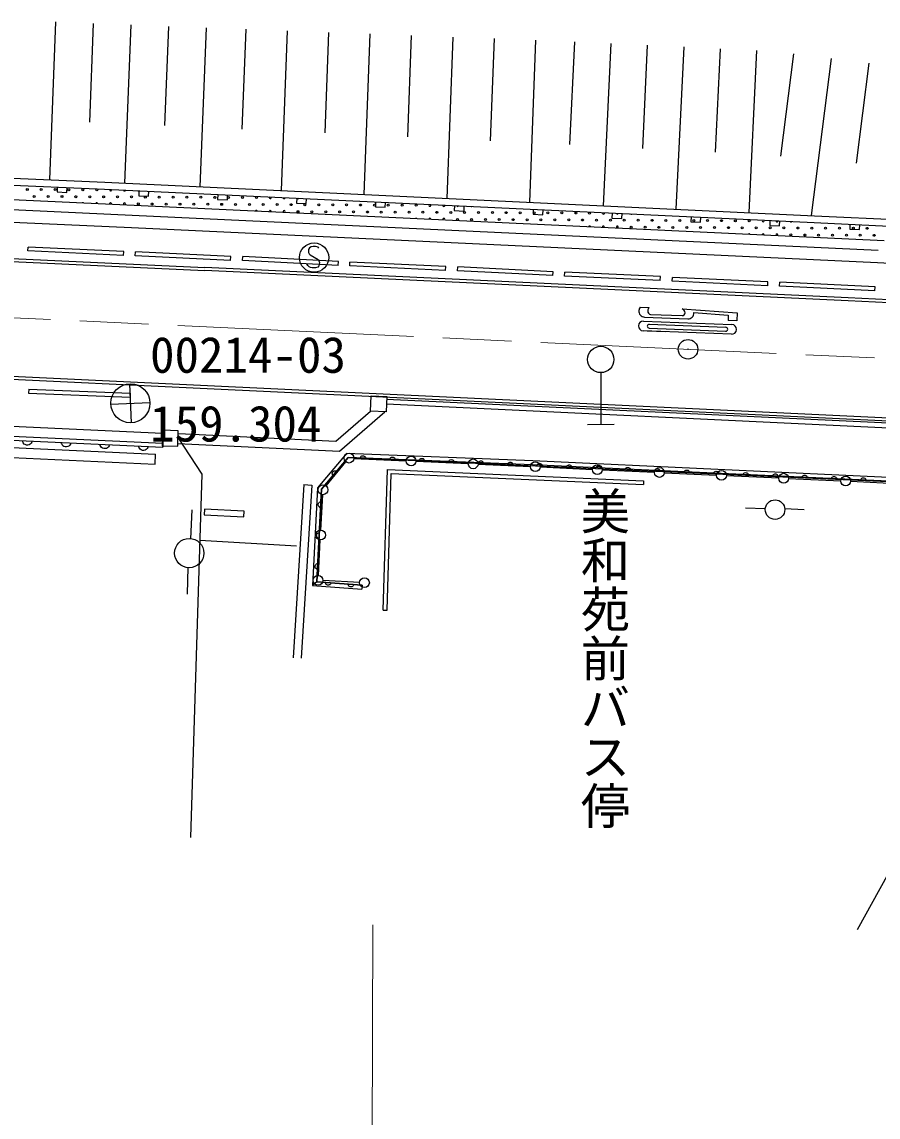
# Model space of a CAD drawing. Units: millimetres, scale not verified. Extents: x 40000 to 680000, y 20000 to 380000.
# Drawn here: x 337410 to 381010, y 260384 to 316132 of the extents above; entities that cross this region are included whole.
import ezdxf
from ezdxf.enums import TextEntityAlignment as Align

# ---------------------------------------------------------------- set-up
doc = ezdxf.new("R2010")
doc.units = ezdxf.units.MM
doc.header["$LTSCALE"] = 1000
doc.linetypes.add('CHAIN', pattern=[18.5, 12, -1.5, 3.5, -1.5])
for name, color, linetype, lineweight in [('M-BGD', 7, 'Continuous', 25), ('M-BMK', 2, 'CHAIN', 13), ('M-BMK-HTXT', 7, 'Continuous', 13), ('M-BMK-SRVR', 3, 'Continuous', 25), ('M-STR-STRC', 7, 'Continuous', 25)]:
    doc.layers.add(name, color=color, linetype=linetype, lineweight=lineweight)
doc.styles.add('@ＭＳ ゴシック', font='')
doc.styles.add('ＭＳ ゴシック', font='')
doc.styles.get('@ＭＳ ゴシック').set_extended_font_data('@MS Gothic')
doc.styles.get('ＭＳ ゴシック').set_extended_font_data('MS Gothic')

msp = doc.modelspace()

# ---------------------------------------------------------------- linework, layer by layer
at = {"layer": 'M-BGD'}
for p, q in [((339126, 316132), (338810, 308095)), ((341043, 316057), (340845, 311030)), ((342959, 315982), (342643, 307921)), ((344876, 315906), (344677, 310856)), ((346792, 315831), (346474, 307741)), ((348805, 315754), (348616, 310677)), ((350913, 315675), (350610, 307546)), ((353022, 315596), (352831, 310488)), ((355130, 315518), (354825, 307347)), ((357239, 315439), (357047, 310284)), ((359347, 315360), (359041, 307148)), ((361456, 315282), (361262, 310080)), ((363564, 315203), (363256, 306949)), ((365546, 315120), (365297, 309884)), ((367401, 315031), (367008, 306772)), ((369256, 314943), (369006, 309692)), ((371111, 314855), (370718, 306597)), ((372966, 314767), (372715, 309500)), ((374821, 314679), (374428, 306422)), ((376706, 314513), (376044, 309291)), ((378622, 314270), (377609, 306272)), ((380538, 314027), (379894, 308940)), ((315817, 309124), (341627, 307969)), ((310335, 308312), (343133, 306802)), ((315801, 308774), (341611, 307620)), ((310231, 307794), (343025, 306298)), ((341628, 307969), (377777, 306264)), ((339211, 307727), (339199, 307477)), ((339199, 307477), (339699, 307455)), ((339699, 307455), (339710, 307705)), ((341611, 307620), (377761, 305915)), ((343370, 307537), (343358, 307287)), ((343358, 307287), (343857, 307263)), ((343857, 307263), (343869, 307513)), ((347386, 307347), (347375, 307098)), ((347874, 307074), (347886, 307324)), ((310202, 307154), (342996, 305659)), ((343133, 306802), (381327, 305010)), ((347375, 307098), (347874, 307074)), ((351403, 307158), (351391, 306908)), ((351391, 306908), (351891, 306885)), ((351891, 306885), (351902, 307134)), ((355420, 306968), (355408, 306719)), ((355408, 306719), (355907, 306695)), ((355907, 306695), (355919, 306945)), ((359436, 306779), (359424, 306529)), ((359924, 306506), (359936, 306755)), ((343025, 306298), (381010, 304517)), ((359424, 306529), (359924, 306506)), ((363453, 306590), (363441, 306340)), ((363441, 306340), (363940, 306316)), ((363940, 306316), (363952, 306566)), ((367469, 306400), (367458, 306150)), ((367458, 306150), (367957, 306127)), ((367957, 306127), (367969, 306377)), ((371486, 306211), (371474, 305961)), ((371974, 305937), (371986, 306187)), ((377777, 306264), (435577, 303555)), ((342996, 305659), (380981, 303878)), ((371474, 305961), (371974, 305937)), ((375503, 306021), (375491, 305772)), ((375491, 305772), (375990, 305748)), ((375990, 305748), (376002, 305998)), ((377761, 305915), (435561, 303206)), ((379575, 305830), (379564, 305580)), ((379564, 305580), (380063, 305557)), ((380063, 305557), (380075, 305806)), ((307684, 305313), (346721, 303478)), ((307692, 305463), (346728, 303628)), ((337713, 304474), (337722, 304674)), ((342585, 304242), (337713, 304474)), ((342594, 304442), (337722, 304674)), ((342585, 304242), (342594, 304442)), ((343183, 304228), (343193, 304427)), ((348048, 304195), (343193, 304427)), ((352008, 304543), (352003, 304457)), ((352003, 304457), (352006, 304401)), ((352006, 304401), (352034, 304325)), ((352058, 304625), (352008, 304543)), ((352142, 304680), (352058, 304625)), ((352240, 304705), (352142, 304680)), ((352356, 304703), (352240, 304705)), ((352434, 304686), (352356, 304703)), ((352490, 304659), (352434, 304686)), ((352531, 304613), (352490, 304659)), ((348039, 303995), (343183, 304228)), ((348039, 303995), (348048, 304195)), ((348652, 303986), (348662, 304186)), ((353519, 303740), (348652, 303986)), ((353529, 303940), (348662, 304186)), ((352034, 304325), (352086, 304283)), ((352086, 304283), (352491, 304040)), ((352491, 304040), (352535, 303972)), ((352535, 303972), (352563, 303878)), ((352563, 303878), (352554, 303788)), ((353519, 303740), (353529, 303940)), ((354105, 303708), (354114, 303908)), ((358999, 303677), (354114, 303908)), ((380981, 303878), (430955, 301488)), ((379487, 301936), (346721, 303478)), ((379494, 302086), (346728, 303628)), ((351979, 303726), (351928, 303813)), ((352038, 303669), (351979, 303726)), ((352109, 303634), (352038, 303669)), ((352184, 303622), (352109, 303634)), ((352356, 303619), (352184, 303622)), ((352473, 303650), (352356, 303619)), ((352527, 303717), (352473, 303650)), ((352554, 303788), (352527, 303717)), ((358989, 303477), (354105, 303708)), ((358989, 303477), (358999, 303677)), ((359596, 303460), (359606, 303659)), ((364452, 303215), (359596, 303460)), ((364462, 303415), (359606, 303659)), ((364452, 303215), (364462, 303415)), ((365049, 303188), (365058, 303388)), ((369926, 303169), (365058, 303388)), ((369917, 302970), (365049, 303188)), ((369917, 302970), (369926, 303169)), ((370527, 302928), (370537, 303128)), ((375392, 302693), (370527, 302928)), ((375401, 302893), (370537, 303128)), ((375392, 302693), (375401, 302893)), ((375992, 302684), (376002, 302884)), ((380854, 302638), (376002, 302884)), ((380844, 302438), (375992, 302684)), ((380844, 302438), (380854, 302638)), ((368901, 301612), (369351, 301594)), ((431168, 299493), (379487, 301936)), ((431173, 299643), (379494, 302086)), ((369121, 301103), (371319, 301017)), ((369427, 301241), (371025, 301179)), ((371029, 301529), (373833, 301319)), ((371632, 301333), (373375, 301203)), ((373378, 301203), (373368, 300937)), ((373833, 301319), (373817, 300919)), ((369063, 300905), (373560, 300729)), ((369349, 300544), (373246, 300391)), ((369357, 300743), (373254, 300591)), ((373817, 300919), (373368, 300937)), ((373540, 300230), (369044, 300405)), ((370201, 300360), (369243, 300398)), ((309876, 299211), (346135, 297513)), ((309883, 299361), (346142, 297663)), ((342889, 297715), (342982, 295727)), ((337761, 297441), (337753, 297241)), ((337753, 297241), (342919, 297036)), ((337761, 297441), (342927, 297236)), ((342927, 297236), (342919, 297036)), ((346135, 297513), (377978, 295999)), ((346142, 297663), (377986, 296149)), ((344578, 295181), (304192, 297014)), ((341942, 296675), (343930, 296767)), ((355165, 296310), (355196, 297103)), ((355196, 297103), (355987, 297072)), ((355987, 297072), (355956, 296279)), ((437922, 292795), (355971, 296666)), ((437933, 293045), (355981, 296916)), ((344581, 294680), (304169, 296515)), ((353400, 294791), (355165, 296310)), ((353575, 294282), (355898, 296281)), ((355956, 296279), (355165, 296310)), ((377986, 296149), (395897, 295310)), ((320948, 295565), (344583, 294485)), ((377979, 295999), (395890, 295160)), ((320910, 295207), (344218, 294124)), ((344579, 295346), (344555, 294560)), ((344577, 295311), (344583, 294485)), ((345376, 295322), (344579, 295346)), ((345349, 294977), (346568, 293116)), ((345353, 294537), (345376, 295322)), ((345382, 295179), (353400, 294791)), ((320887, 294708), (344195, 293625)), ((337455, 294753), (337439, 294811)), ((337483, 294703), (337455, 294753)), ((337529, 294645), (337483, 294703)), ((337583, 294613), (337529, 294645)), ((337641, 294593), (337583, 294613)), ((337718, 294589), (337641, 294593)), ((337778, 294604), (337718, 294589)), ((337834, 294632), (337778, 294604)), ((337884, 294684), (337834, 294632)), ((337916, 294732), (337884, 294684)), ((337939, 294788), (337916, 294732)), ((339425, 294663), (339409, 294721)), ((339453, 294613), (339425, 294663)), ((339499, 294555), (339453, 294613)), ((339553, 294523), (339499, 294555)), ((339610, 294503), (339553, 294523)), ((339688, 294499), (339610, 294503)), ((339747, 294514), (339688, 294499)), ((339804, 294542), (339747, 294514)), ((339854, 294594), (339804, 294542)), ((339886, 294642), (339854, 294594)), ((339908, 294698), (339886, 294642)), ((341395, 294573), (341379, 294631)), ((341422, 294523), (341395, 294573)), ((341469, 294465), (341422, 294523)), ((341522, 294433), (341469, 294465)), ((341580, 294413), (341522, 294433)), ((341657, 294409), (341580, 294413)), ((341717, 294424), (341657, 294409)), ((341773, 294452), (341717, 294424)), ((341823, 294504), (341773, 294452)), ((341855, 294552), (341823, 294504)), ((341878, 294608), (341855, 294552)), ((343364, 294483), (343348, 294541)), ((343392, 294433), (343364, 294483)), ((343438, 294375), (343392, 294433)), ((343492, 294343), (343438, 294375)), ((343743, 294362), (343687, 294334)), ((343793, 294414), (343743, 294362)), ((343825, 294462), (343793, 294414)), ((343848, 294518), (343825, 294462)), ((344555, 294560), (345353, 294537)), ((345358, 294679), (353575, 294282)), ((343550, 294323), (343492, 294343)), ((343627, 294319), (343550, 294323)), ((343687, 294334), (343627, 294319)), ((344195, 293625), (344218, 294124)), ((353943, 294157), (352470, 292420)), ((354032, 293954), (352667, 292342)), ((352667, 292342), (354032, 293954)), ((363426, 293781), (353943, 294157)), ((363418, 293581), (354032, 293954)), ((354032, 293954), (382512, 292701)), ((354320, 293916), (356982, 293793)), ((352901, 292509), (353912, 293735)), ((355808, 286192), (356028, 293353)), ((356028, 293353), (369068, 292777)), ((357481, 293770), (360143, 293647)), ((360642, 293624), (363304, 293501)), ((382512, 292701), (363416, 293581)), ((382521, 292900), (363426, 293781)), ((363803, 293478), (366465, 293355)), ((366964, 293332), (369626, 293209)), ((346568, 293116), (346001, 274613)), ((356008, 286186), (356222, 293145)), ((356222, 293145), (369059, 292577)), ((369068, 292777), (369059, 292577)), ((370125, 293186), (372786, 293063)), ((373286, 293039), (375947, 292916)), ((376447, 292893), (379108, 292770)), ((379608, 292747), (382269, 292624)), ((351773, 292584), (351225, 283763)), ((352172, 292559), (351625, 283738)), ((351773, 292584), (352172, 292559)), ((352470, 292420), (352215, 287447)), ((352667, 292342), (352425, 287632)), ((352425, 287632), (352667, 292342)), ((352631, 290260), (352728, 292067)), ((346018, 289824), (346087, 291301)), ((346702, 291325), (346688, 291037)), ((346688, 291037), (348711, 290933)), ((348725, 291221), (346702, 291325)), ((348711, 290933), (348725, 291221)), ((375265, 291338), (374266, 291386)), ((376261, 291359), (377249, 291312)), ((346465, 289749), (351389, 289463)), ((352508, 287955), (352605, 289761)), ((345864, 288369), (345826, 286998)), ((354605, 287596), (352744, 287692)), ((352425, 287632), (352215, 287447)), ((352215, 287447), (354727, 287259)), ((352425, 287632), (354742, 287458)), ((354742, 287458), (352425, 287632)), ((354742, 287458), (354727, 287259)), ((355808, 286192), (356008, 286186)), ((379957, 269931), (387175, 282988))]:
    msp.add_line(p, q, dxfattribs=at)
for points in [[(354632, 293927), (354645, 293961), (354665, 293989), (354694, 294021), (354728, 294038), (354764, 294047), (354810, 294045), (354845, 294033), (354877, 294013), (354905, 293979), (354922, 293949), (354931, 293914)], [(356131, 293861), (356144, 293895), (356163, 293924), (356193, 293955), (356227, 293972), (356263, 293981), (356309, 293979), (356344, 293967), (356376, 293947), (356404, 293913), (356421, 293883), (356430, 293848)], [(357630, 293795), (357643, 293829), (357662, 293858), (357692, 293889), (357726, 293906), (357762, 293915), (357808, 293913), (357843, 293901), (357875, 293881), (357903, 293847), (357920, 293817), (357929, 293782)], [(359129, 293729), (359142, 293763), (359161, 293792), (359191, 293823), (359225, 293840), (359261, 293849), (359307, 293847), (359342, 293835), (359374, 293815), (359402, 293781), (359419, 293751), (359428, 293716)], [(353252, 293033), (353234, 293065), (353223, 293097), (353216, 293140), (353224, 293177), (353239, 293211), (353269, 293246), (353300, 293267), (353335, 293280), (353379, 293281), (353413, 293276), (353446, 293262)], [(360628, 293663), (360641, 293697), (360660, 293726), (360690, 293757), (360724, 293774), (360760, 293783), (360806, 293781), (360841, 293769), (360873, 293749), (360901, 293715), (360918, 293685), (360927, 293650)], [(362126, 293597), (362140, 293631), (362159, 293660), (362189, 293691), (362223, 293708), (362259, 293717), (362305, 293715), (362340, 293703), (362372, 293683), (362400, 293649), (362416, 293619), (362426, 293584)], [(363625, 293531), (363639, 293565), (363658, 293594), (363688, 293626), (363722, 293642), (363758, 293651), (363804, 293649), (363839, 293637), (363871, 293618), (363899, 293583), (363915, 293553), (363925, 293518)], [(365124, 293466), (365138, 293499), (365157, 293528), (365187, 293560), (365221, 293576), (365257, 293585), (365303, 293583), (365338, 293571), (365370, 293552), (365398, 293517), (365414, 293487), (365424, 293452)], [(366623, 293400), (366637, 293434), (366656, 293462), (366686, 293494), (366720, 293510), (366755, 293519), (366802, 293517), (366837, 293505), (366869, 293486), (366897, 293451), (366913, 293421), (366923, 293386)], [(368122, 293334), (368136, 293368), (368155, 293396), (368185, 293428), (368219, 293444), (368254, 293453), (368301, 293451), (368336, 293439), (368368, 293420), (368396, 293385), (368412, 293355), (368422, 293320)], [(369621, 293268), (369635, 293302), (369654, 293330), (369684, 293362), (369718, 293378), (369753, 293387), (369800, 293385), (369835, 293373), (369867, 293354), (369895, 293319), (369911, 293289), (369921, 293254)], [(371120, 293202), (371134, 293236), (371153, 293264), (371183, 293296), (371217, 293312), (371252, 293321), (371299, 293319), (371334, 293307), (371366, 293288), (371393, 293254), (371410, 293224), (371420, 293189)], [(372619, 293136), (372633, 293170), (372652, 293198), (372682, 293230), (372716, 293246), (372751, 293255), (372798, 293253), (372832, 293241), (372865, 293222), (372892, 293188), (372909, 293158), (372919, 293123)], [(374118, 293070), (374132, 293104), (374151, 293132), (374181, 293164), (374215, 293180), (374250, 293189), (374297, 293187), (374331, 293175), (374364, 293156), (374391, 293122), (374408, 293092), (374418, 293057)], [(375617, 293004), (375631, 293038), (375650, 293066), (375680, 293098), (375714, 293115), (375749, 293123), (375796, 293121), (375830, 293109), (375863, 293090), (375890, 293056), (375907, 293026), (375917, 292991)], [(377116, 292938), (377130, 292972), (377149, 293000), (377179, 293032), (377212, 293049), (377248, 293058), (377295, 293055), (377329, 293043), (377362, 293024), (377389, 292990), (377406, 292960), (377416, 292925)], [(378615, 292872), (378628, 292906), (378648, 292934), (378678, 292966), (378711, 292983), (378747, 292992), (378794, 292990), (378828, 292977), (378860, 292958), (378888, 292924), (378905, 292894), (378915, 292859)], [(380114, 292806), (380127, 292840), (380147, 292868), (380177, 292900), (380210, 292917), (380246, 292926), (380292, 292924), (380327, 292912), (380359, 292892), (380387, 292858), (380404, 292828), (380414, 292793)], [(352619, 291407), (352585, 291421), (352556, 291440), (352525, 291471), (352509, 291505), (352500, 291540), (352502, 291587), (352515, 291621), (352534, 291653), (352569, 291681), (352599, 291697), (352634, 291707)], [(352538, 289837), (352504, 289851), (352476, 289871), (352444, 289901), (352428, 289935), (352419, 289970), (352422, 290017), (352434, 290051), (352454, 290083), (352488, 290111), (352518, 290127), (352553, 290137)], [(352457, 288267), (352424, 288281), (352395, 288301), (352364, 288331), (352347, 288365), (352339, 288400), (352341, 288447), (352353, 288481), (352373, 288513), (352408, 288541), (352438, 288557), (352473, 288567)], [(353154, 287577), (353139, 287544), (353119, 287516), (353088, 287485), (353054, 287470), (353018, 287462), (352972, 287465), (352937, 287479), (352906, 287499), (352879, 287534), (352863, 287565), (352855, 287600)], [(354312, 287490), (354298, 287457), (354278, 287429), (354247, 287398), (354213, 287383), (354177, 287375), (354130, 287378), (354096, 287391), (354064, 287412), (354038, 287447), (354022, 287478), (354013, 287513)]]:
    msp.add_lwpolyline(points, dxfattribs=at)
for centre, radius in [((337686, 307601), 49.8), ((338038, 307246), 49.8), ((338393, 307597), 49.8), ((338745, 307242), 49.8), ((339100, 307594), 49.8), ((339452, 307239), 49.8), ((339807, 307590), 49.8), ((340159, 307235), 49.8), ((340515, 307587), 49.8), ((340866, 307232), 49.8), ((341222, 307584), 49.8), ((341573, 307228), 49.8), ((342281, 307225), 49.8), ((342988, 307221), 49.8), ((343695, 307218), 49.8), ((344402, 307215), 49.8), ((345109, 307211), 49.8), ((345816, 307208), 49.8), ((346523, 307204), 49.8), ((347230, 307201), 49.8), ((347937, 307197), 49.8), ((348644, 307194), 49.8), ((349352, 307190), 49.8), ((343339, 306866), 49.8), ((344047, 306863), 49.8), ((344754, 306859), 49.8), ((345461, 306856), 49.8), ((346168, 306852), 49.8), ((346875, 306849), 49.8), ((347582, 306845), 49.8), ((348289, 306842), 49.8), ((348996, 306839), 49.8), ((349703, 306835), 49.8), ((350410, 306832), 49.8), ((351118, 306828), 49.8), ((351825, 306825), 49.8), ((352532, 306821), 49.8), ((353239, 306818), 49.8), ((353946, 306814), 49.8), ((354653, 306811), 49.8), ((355360, 306808), 49.8), ((356067, 306804), 49.8), ((356774, 306801), 49.8), ((357481, 306797), 49.8), ((351469, 306473), 49.8), ((352176, 306470), 49.8), ((352884, 306466), 49.8), ((353591, 306463), 49.8), ((354298, 306459), 49.8), ((355005, 306456), 49.8), ((355712, 306452), 49.8), ((356419, 306449), 49.8), ((357126, 306445), 49.8), ((357833, 306442), 49.8), ((358540, 306438), 49.8), ((359247, 306435), 49.8), ((359599, 306080), 49.8), ((359955, 306432), 49.8), ((360306, 306076), 49.8), ((360662, 306428), 49.8), ((361013, 306073), 49.8), ((361369, 306425), 49.8), ((361721, 306069), 49.8), ((362076, 306421), 49.8), ((362428, 306066), 49.8), ((362783, 306418), 49.8), ((363135, 306063), 49.8), ((363490, 306414), 49.8), ((363842, 306059), 49.8), ((364197, 306411), 49.8), ((364549, 306056), 49.8), ((364904, 306407), 49.8), ((365256, 306052), 49.8), ((365611, 306404), 49.8), ((365963, 306049), 49.8), ((366318, 306401), 49.8), ((366670, 306045), 49.8), ((367377, 306042), 49.8), ((368084, 306038), 49.8), ((368792, 306035), 49.8), ((369499, 306031), 49.8), ((370206, 306028), 49.8), ((370913, 306025), 49.8), ((371620, 306021), 49.8), ((372327, 306018), 49.8), ((373034, 306014), 49.8), ((373741, 306011), 49.8), ((374448, 306007), 49.8), ((368436, 305683), 49.8), ((369143, 305680), 49.8), ((369850, 305676), 49.8), ((370558, 305673), 49.8), ((371265, 305669), 49.8), ((371972, 305666), 49.8), ((372679, 305662), 49.8), ((373386, 305659), 49.8), ((374093, 305656), 49.8), ((374800, 305652), 49.8), ((375507, 305649), 49.8), ((376214, 305645), 49.8), ((376921, 305642), 49.8), ((377629, 305638), 49.8), ((378336, 305635), 49.8), ((379043, 305631), 49.8), ((379750, 305628), 49.8), ((380457, 305624), 49.8), ((376566, 305290), 49.8), ((377273, 305286), 49.8), ((377980, 305283), 49.8), ((378687, 305280), 49.8), ((379395, 305276), 49.8), ((380102, 305273), 49.8), ((380809, 305269), 49.8), ((352290, 304134), 746), ((371331, 299469), 15), ((342936, 296721), 995), ((354071, 293928), 249), ((357232, 293782), 249), ((360392, 293636), 249), ((363553, 293490), 249), ((366714, 293343), 249), ((369875, 293197), 249), ((373036, 293051), 249), ((376197, 292905), 249), ((379358, 292759), 249), ((352742, 292316), 249), ((375764, 291306), 498), ((352618, 290011), 249), ((345929, 289095), 746), ((352494, 287705), 249), ((352494, 287705), 249), ((354855, 287583), 249)]:
    msp.add_circle(centre, radius, dxfattribs=at)
for centre, radius, start, end in [((341929, 307580), 49.8, 147.8733, 26.7263), ((342636, 307577), 49.8, 183.5593, 351.0403), ((343343, 307573), 49.8, 222.4836, 312.116), ((350059, 307187), 49.8, 133.854, 40.7456), ((350766, 307183), 49.8, 172.2898, 2.3098), ((340511, 306880), 49.8, 55.7344, 118.9913), ((341218, 306876), 49.8, 12.834, 161.8917), ((341925, 306873), 49.8, 338.8233, 195.9025), ((342632, 306870), 49.8, 292.8511, 241.8746), ((351473, 307180), 49.8, 208.1643, 326.4353), ((358189, 306794), 49.8, 115.1674, 59.4323), ((358896, 306790), 49.8, 160.8192, 13.7805), ((359603, 306787), 49.8, 195.7601, 338.8395), ((360310, 306783), 49.8, 243.7892, 290.8105), ((349348, 306483), 49.8, 29.8794, 144.7503), ((350055, 306480), 49.8, 353.9685, 180.6612), ((350762, 306476), 49.8, 316.3957, 218.2339), ((357478, 306090), 49.8, 48.342, 126.2876), ((358185, 306087), 49.8, 7.7326, 166.8971), ((358892, 306083), 49.8, 332.7453, 201.8844), ((367026, 306397), 49.8, 148.611, 25.9887), ((367733, 306394), 49.8, 184.2084, 350.3913), ((368440, 306390), 49.8, 223.4059, 311.1938), ((366315, 305693), 49.8, 22.1506, 152.479), ((367022, 305690), 49.8, 347.1429, 187.4867), ((367729, 305687), 49.8, 306.6707, 227.959), ((375155, 306004), 49.8, 134.7357, 39.864), ((375863, 306000), 49.8, 172.9368, 1.6629), ((376570, 305997), 49.8, 208.9184, 325.6812), ((374445, 305300), 49.8, 38.5548, 136.0748), ((375152, 305297), 49.8, 0.9035, 173.7261), ((375859, 305293), 49.8, 325.0369, 209.5928), ((369084, 301441), 250, 136.9332, 180.41), ((369132, 301403), 300, 172.9818, 267.9617), ((369430, 301391), 150, 168.1624, 268.5647), ((369583, 301404), 300, 140.6942, 176.6488), ((371031, 301329), 150, 267.7623, 357.7623), ((370887, 301265), 300, 11.141, 61.6656), ((371332, 301317), 300, 267.5085, 3.1566), ((369053, 300655), 250, 87.7623, 267.7623), ((369353, 300644), 100, 87.7623, 267.7623), ((373250, 300491), 100, 267.7623, 87.7623), ((373550, 300480), 250, 267.7623, 87.7623)]:
    msp.add_arc(centre, radius, start, end, dxfattribs=at)
at = {"layer": 'M-BMK'}
msp.add_line((271439, 304112), (439686, 296291), dxfattribs=at)
at = {"layer": 'M-BMK-HTXT'}
msp.add_line((355202, 242627), (355275, 270178), dxfattribs=at)
at = {"layer": 'M-BMK-SRVR'}
msp.add_circle((371331, 299469), 498, dxfattribs=at)
msp.add_circle((371331, 299469), 498, dxfattribs=at)
at = {"layer": 'M-STR-STRC'}
for p, q in [((366890, 298278), (366895, 295648)), ((366215, 295646), (367565, 295649))]:
    msp.add_line(p, q, dxfattribs=at)
msp.add_circle((366888, 298948), 670, dxfattribs=at)

# ---------------------------------------------------------------- texts
at = {"layer": 'M-BGD', "style": 'ＭＳ ゴシック'}
for s, p in [('00214-03', (343936, 297721)), ('159.304', (343936, 294221))]:
    msp.add_text(s, height=1833, dxfattribs=at).set_placement(p, align=Align.BOTTOM_LEFT)
at = {"layer": 'M-BGD', "style": '@ＭＳ ゴシック'}
msp.add_text('美和苑前バス停', height=1833, rotation=270, dxfattribs=at).set_placement((365624, 292501), align=Align.BOTTOM_LEFT)

doc.saveas('drawing.dxf')
